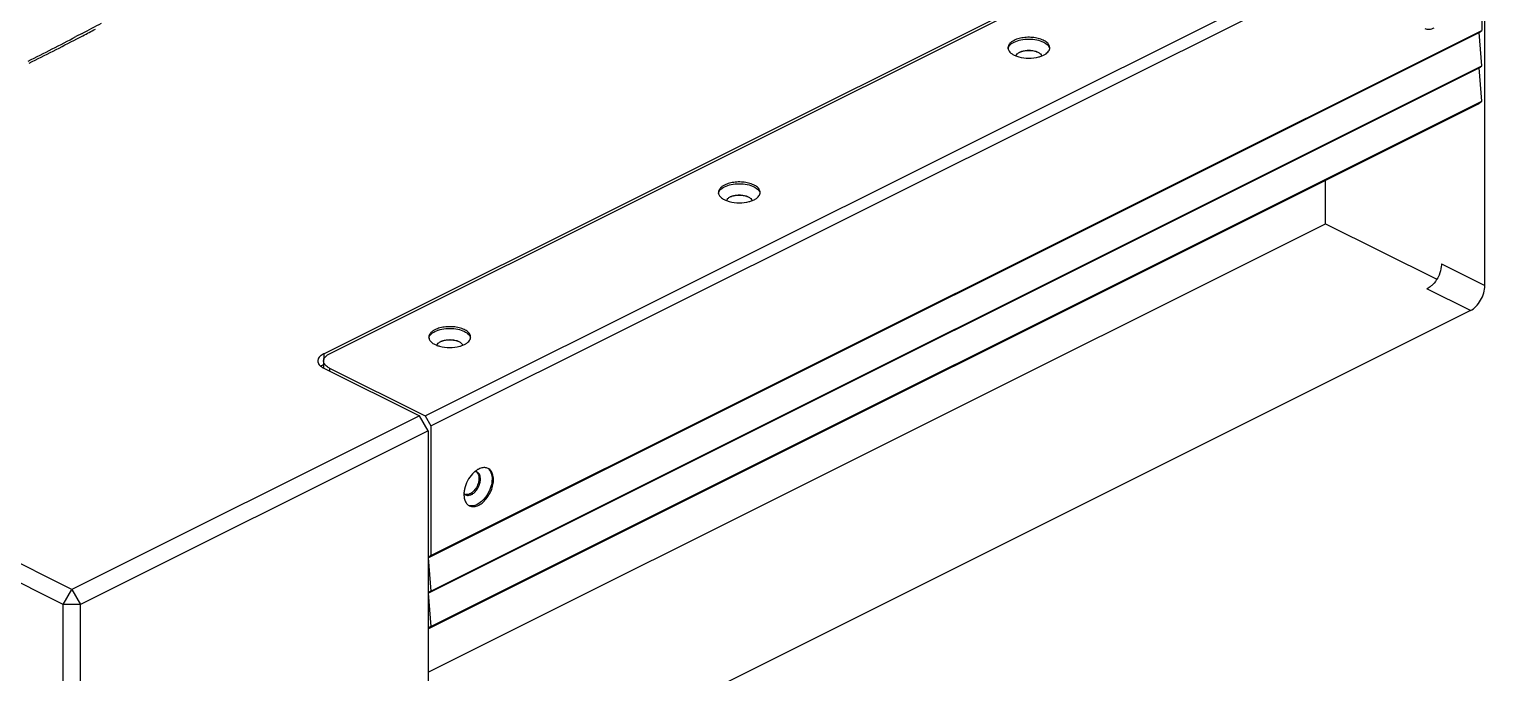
# Model space of a CAD drawing. Header units: millimetres. Extents: x 208114 to 212367, y 170574 to 176275.
# Drawn here: x 211521.8 to 211891.6, y 173654.5 to 173818.2 of the extents above; entities that cross this region are included whole.
import ezdxf

# ---------------------------------------------------------------- set-up
doc = ezdxf.new("R2010")
doc.units = ezdxf.units.MM
doc.header["$LTSCALE"] = 10

msp = doc.modelspace()

# ---------------------------------------------------------------- linework, layer by layer
for p, q in [((211532.66, 173675.71), (211136.99, 173873.54)), ((211530.45, 173671.9), (211134.78, 173869.74)), ((211596.65, 173735.65), (211857.73, 173866.19)), ((211598.12, 173735.65), (211857.73, 173865.45)), ((211622.39, 173719.83), (211889.36, 173853.32)), ((211623.86, 173717.3), (211890.83, 173850.78)), ((211890.83, 173850.78), (211890.83, 173817.82)), ((211891.56, 173752.97), (211891.56, 173850.25)), ((211623.86, 173684.33), (211890.83, 173817.82)), ((211890.09, 173817.28), (211890.83, 173817.82)), ((211535.26, 173817.07), (211533.69, 173816.25)), ((211533.93, 173815.7), (211535.45, 173816.49)), ((211623.12, 173683.8), (211890.09, 173817.28)), ((211890.83, 173808.82), (211890.09, 173817.28)), ((211623.12, 173674.8), (211890.09, 173808.29)), ((211623.86, 173675.33), (211890.83, 173808.82)), ((211890.09, 173808.29), (211890.83, 173808.82)), ((211890.83, 173799.83), (211890.09, 173808.29)), ((211623.86, 173666.34), (211890.83, 173799.83)), ((211889.78, 173799.06), (211890.83, 173799.83)), ((211623.12, 173665.74), (211889.78, 173799.06)), ((211851.11, 173768.69), (211851.11, 173779.73)), ((211623.12, 173654.69), (211851.11, 173768.69)), ((211851.11, 173768.69), (211879.33, 173754.58)), ((211880.53, 173758.48), (211891.56, 173752.97)), ((211887.89, 173746.63), (211876.86, 173752.14)), ((211887.89, 173746.63), (211626.8, 173616.08)), ((211596.59, 173733.81), (211596.59, 173731.97)), ((211596.65, 173735.65), (211596.65, 173734.16)), ((211596.65, 173731.97), (211620.92, 173719.83)), ((211598.12, 173731.97), (211622.39, 173719.83)), ((211598.12, 173731.97), (211598.12, 173731.23)), ((211620.92, 173719.83), (211532.66, 173675.71)), ((211623.12, 173716.03), (211620.92, 173719.83)), ((211622.39, 173719.83), (211623.86, 173717.3)), ((211623.12, 173716.03), (211534.87, 173671.9)), ((211623.12, 173716.03), (211623.12, 173618.75)), ((211623.86, 173717.3), (211623.86, 173684.33)), ((211623.86, 173684.33), (211623.12, 173683.8)), ((211623.12, 173683.8), (211623.86, 173675.33)), ((211530.45, 173671.9), (211532.66, 173675.71)), ((211532.66, 173675.71), (211534.87, 173671.9)), ((211623.86, 173675.33), (211623.12, 173674.8)), ((211623.12, 173674.8), (211623.86, 173666.34)), ((211534.87, 173671.9), (211530.45, 173671.9)), ((211530.45, 173255.76), (211530.45, 173671.9)), ((211534.87, 173255.76), (211534.87, 173671.9)), ((211623.86, 173666.34), (211623.12, 173665.81))]:
    msp.add_line(p, q)
for centre, radius, start, end in [((211166.05, 174520.06), 794.05, 297.70849, 298.11326), ((211163.79, 174526.4), 801.32, 297.63365, 297.89012), ((211154.93, 174541.33), 818.05, 296.62598, 297.58143), ((211152.03, 174549.08), 826.86, 296.56362, 297.50789), ((211775.73, 173804.96), 7.71, 84.1702, 95.497), ((211779.69, 173813.42), 1.34, 351.8231, 359.9506), ((211702.18, 173768.19), 7.71, 84.1702, 95.497), ((211706.15, 173776.65), 1.34, 351.8231, 359.9506), ((211628.64, 173731.41), 7.71, 84.1702, 95.497), ((211632.6, 173739.88), 1.34, 351.8231, 359.9506), ((211598.23, 173729.56), 3.73, 123.2597, 127.122), ((211598, 173729.87), 3.35, 127.1539, 129.2537), ((211598.23, 173735.35), 3.73, 232.8671, 236.7405), ((211635.05, 173704.46), 1.22, 63.4317, 73.8924), ((211637.46, 173704.69), 2.02, 63.4619, 74.8379), ((211633.28, 173700.9), 1.25, 232.722, 234.0666), ((211633.26, 173700.88), 1.23, 234.0513, 243.364), ((211632.56, 173702.5), 2.74, 296.6176, 301.0721), ((211634.52, 173698.79), 2, 240.1941, 243.4214)]:
    msp.add_arc(centre, radius, start, end)
for points, knots in [([(211876.32, 173818.35), (211876.49, 173818.27), (211876.86, 173818.15), (211877.68, 173818.11), (211878.3, 173818.31), (211878.69, 173818.5)], [0, 0, 0, 0, 0.227672, 0.465853, 1, 1, 1, 1]), ([(211771.98, 173815.3), (211771.75, 173815.18), (211771.33, 173814.93), (211770.83, 173814.48), (211770.5, 173813.97), (211770.43, 173813.6), (211770.43, 173813.42)], [0, 0, 0, 0, 0.302404, 0.56555, 0.793441, 1, 1, 1, 1]), ([(211770.61, 173813.66), (211770.67, 173813.77), (211771.02, 173814.28), (211771.55, 173814.63), (211771.98, 173814.85)], [0, 0, 0, 0, 0.216548, 1, 1, 1, 1]), ([(211781.03, 173813.42), (211781.03, 173813.69), (211780.84, 173814.28), (211780.11, 173814.98), (211779.05, 173815.54), (211777.73, 173815.92), (211776.24, 173816.1), (211774.71, 173816.06), (211773.27, 173815.81), (211772.38, 173815.5), (211771.98, 173815.3)], [0, 0, 0, 0, 0.078276, 0.172681, 0.289055, 0.42492, 0.573256, 0.72486, 0.870003, 1, 1, 1, 1]), ([(211771.98, 173814.85), (211772.52, 173815.12), (211773.76, 173815.5), (211775.73, 173815.69), (211777.7, 173815.5), (211778.94, 173815.12), (211779.48, 173814.85)], [0, 0, 0, 0, 0.235389, 0.5, 0.764611, 1, 1, 1, 1]), ([(211779.48, 173814.85), (211779.67, 173814.75), (211780.3, 173814.39), (211780.86, 173813.81), (211780.99, 173813.32)], [0, 0, 0, 0, 0.298619, 1, 1, 1, 1]), ([(211770.43, 173813.42), (211770.43, 173813.37), (211770.44, 173813.18), (211770.49, 173813), (211770.54, 173812.86)], [0, 0, 0, 0, 0.245624, 1, 1, 1, 1]), ([(211770.44, 173813.18), (211770.45, 173813.22), (211770.48, 173813.39), (211770.55, 173813.55), (211770.61, 173813.66)], [0, 0, 0, 0, 0.243272, 1, 1, 1, 1]), ([(211770.54, 173812.86), (211770.73, 173812.44), (211771.31, 173811.89), (211772.26, 173811.39), (211772.85, 173811.19), (211773.17, 173811.1)], [0, 0, 0, 0, 0.427091, 0.696751, 1, 1, 1, 1]), ([(211772.52, 173811.31), (211772.55, 173811.51), (211772.81, 173811.94), (211773.21, 173812.19), (211773.45, 173812.31)], [0, 0, 0, 0, 0.437218, 1, 1, 1, 1]), ([(211773.17, 173811.1), (211773.99, 173810.87), (211775.71, 173810.67), (211777.43, 173810.87), (211778.26, 173811.09)], [0, 0, 0, 0, 0.499657, 1, 1, 1, 1]), ([(211773.45, 173812.31), (211773.78, 173812.47), (211774.53, 173812.71), (211775.73, 173812.82), (211776.93, 173812.71), (211777.68, 173812.47), (211778.01, 173812.31)], [0, 0, 0, 0, 0.235404, 0.5, 0.764596, 1, 1, 1, 1]), ([(211774.99, 173812.63), (211774.85, 173812.62), (211774.33, 173812.56), (211773.81, 173812.43), (211773.45, 173812.3)], [0, 0, 0, 0, 0.261584, 1, 1, 1, 1]), ([(211777.91, 173812.34), (211777.8, 173812.37), (211777.35, 173812.51), (211776.87, 173812.59), (211776.51, 173812.63)], [0, 0, 0, 0, 0.23831, 1, 1, 1, 1]), ([(211778.01, 173812.31), (211778.25, 173812.19), (211778.65, 173811.94), (211778.91, 173811.51), (211778.94, 173811.31)], [0, 0, 0, 0, 0.562694, 1, 1, 1, 1]), ([(211778.26, 173811.09), (211778.37, 173811.12), (211778.79, 173811.24), (211779.19, 173811.4), (211779.48, 173811.55)], [0, 0, 0, 0, 0.263295, 1, 1, 1, 1]), ([(211779.48, 173811.55), (211779.69, 173811.65), (211780.08, 173811.88), (211780.55, 173812.28), (211780.88, 173812.73), (211781, 173813.07), (211781.02, 173813.23)], [0, 0, 0, 0, 0.298476, 0.561996, 0.792641, 1, 1, 1, 1]), ([(211698.43, 173778.52), (211698.2, 173778.41), (211697.79, 173778.16), (211697.28, 173777.7), (211696.96, 173777.2), (211696.88, 173776.82), (211696.88, 173776.65)], [0, 0, 0, 0, 0.302404, 0.56555, 0.793441, 1, 1, 1, 1]), ([(211697.06, 173776.88), (211697.12, 173777), (211697.47, 173777.51), (211698.01, 173777.86), (211698.43, 173778.07)], [0, 0, 0, 0, 0.216548, 1, 1, 1, 1]), ([(211707.49, 173776.65), (211707.49, 173776.92), (211707.29, 173777.51), (211706.56, 173778.21), (211705.5, 173778.76), (211704.18, 173779.14), (211702.69, 173779.33), (211701.17, 173779.29), (211699.72, 173779.04), (211698.83, 173778.72), (211698.43, 173778.52)], [0, 0, 0, 0, 0.078276, 0.172681, 0.289055, 0.42492, 0.573256, 0.72486, 0.870003, 1, 1, 1, 1]), ([(211698.43, 173778.07), (211698.97, 173778.34), (211700.22, 173778.73), (211702.18, 173778.91), (211704.15, 173778.73), (211705.39, 173778.34), (211705.93, 173778.07)], [0, 0, 0, 0, 0.235389, 0.5, 0.764611, 1, 1, 1, 1]), ([(211705.93, 173778.07), (211706.13, 173777.98), (211706.75, 173777.62), (211707.31, 173777.04), (211707.44, 173776.54)], [0, 0, 0, 0, 0.298619, 1, 1, 1, 1]), ([(211696.88, 173776.65), (211696.88, 173776.6), (211696.89, 173776.41), (211696.94, 173776.22), (211697, 173776.09)], [0, 0, 0, 0, 0.245624, 1, 1, 1, 1]), ([(211696.9, 173776.41), (211696.9, 173776.45), (211696.94, 173776.61), (211697, 173776.77), (211697.06, 173776.88)], [0, 0, 0, 0, 0.243272, 1, 1, 1, 1]), ([(211697, 173776.09), (211697.18, 173775.67), (211697.76, 173775.11), (211698.72, 173774.62), (211699.3, 173774.41), (211699.62, 173774.33)], [0, 0, 0, 0, 0.427091, 0.696751, 1, 1, 1, 1]), ([(211698.97, 173774.53), (211699.01, 173774.74), (211699.27, 173775.16), (211699.67, 173775.42), (211699.9, 173775.54)], [0, 0, 0, 0, 0.437218, 1, 1, 1, 1]), ([(211699.62, 173774.33), (211700.45, 173774.1), (211702.17, 173773.9), (211703.89, 173774.09), (211704.72, 173774.32)], [0, 0, 0, 0, 0.499657, 1, 1, 1, 1]), ([(211699.9, 173775.54), (211700.23, 173775.7), (211700.99, 173775.93), (211702.18, 173776.05), (211703.38, 173775.93), (211704.14, 173775.7), (211704.46, 173775.54)], [0, 0, 0, 0, 0.235404, 0.5, 0.764596, 1, 1, 1, 1]), ([(211701.44, 173775.86), (211701.31, 173775.85), (211700.78, 173775.78), (211700.27, 173775.66), (211699.9, 173775.53)], [0, 0, 0, 0, 0.261584, 1, 1, 1, 1]), ([(211704.36, 173775.56), (211704.26, 173775.6), (211703.8, 173775.74), (211703.33, 173775.82), (211702.97, 173775.86)], [0, 0, 0, 0, 0.23831, 1, 1, 1, 1]), ([(211704.46, 173775.54), (211704.7, 173775.42), (211705.1, 173775.16), (211705.36, 173774.74), (211705.4, 173774.54)], [0, 0, 0, 0, 0.562694, 1, 1, 1, 1]), ([(211704.72, 173774.32), (211704.83, 173774.35), (211705.24, 173774.47), (211705.65, 173774.63), (211705.93, 173774.77)], [0, 0, 0, 0, 0.263295, 1, 1, 1, 1]), ([(211705.93, 173774.77), (211706.15, 173774.88), (211706.53, 173775.1), (211707.01, 173775.51), (211707.34, 173775.96), (211707.45, 173776.3), (211707.47, 173776.46)], [0, 0, 0, 0, 0.298476, 0.561996, 0.792641, 1, 1, 1, 1]), ([(211880.53, 173758.48), (211880.53, 173758.26), (211880.47, 173757.29), (211880.2, 173756.34), (211879.91, 173755.66)], [0, 0, 0, 0, 0.235215, 1, 1, 1, 1]), ([(211879.91, 173755.66), (211879.81, 173755.43), (211879.38, 173754.54), (211878.79, 173753.72), (211878.27, 173753.2)], [0, 0, 0, 0, 0.255573, 1, 1, 1, 1]), ([(211878.27, 173753.2), (211878.16, 173753.09), (211877.73, 173752.68), (211877.24, 173752.34), (211876.86, 173752.14)], [0, 0, 0, 0, 0.265561, 1, 1, 1, 1]), ([(211887.89, 173746.63), (211888.41, 173746.89), (211889.41, 173747.67), (211890.56, 173749.22), (211891.35, 173751.04), (211891.56, 173752.34), (211891.56, 173752.97)], [0, 0, 0, 0, 0.2297, 0.488215, 0.753182, 1, 1, 1, 1]), ([(211624.89, 173741.75), (211624.66, 173741.64), (211624.24, 173741.39), (211623.74, 173740.93), (211623.41, 173740.42), (211623.33, 173740.05), (211623.33, 173739.88)], [0, 0, 0, 0, 0.302404, 0.56555, 0.793441, 1, 1, 1, 1]), ([(211623.35, 173739.64), (211623.36, 173739.68), (211623.39, 173739.84), (211623.45, 173740), (211623.51, 173740.11)], [0, 0, 0, 0, 0.243272, 1, 1, 1, 1]), ([(211623.51, 173740.11), (211623.58, 173740.23), (211623.93, 173740.73), (211624.46, 173741.09), (211624.89, 173741.3)], [0, 0, 0, 0, 0.216548, 1, 1, 1, 1]), ([(211633.94, 173739.88), (211633.94, 173740.14), (211633.74, 173740.74), (211633.02, 173741.44), (211631.96, 173741.99), (211630.63, 173742.37), (211629.15, 173742.55), (211627.62, 173742.52), (211626.18, 173742.27), (211625.29, 173741.95), (211624.89, 173741.75)], [0, 0, 0, 0, 0.078276, 0.172681, 0.289055, 0.42492, 0.573256, 0.72486, 0.870003, 1, 1, 1, 1]), ([(211624.89, 173741.3), (211625.43, 173741.57), (211626.67, 173741.96), (211628.64, 173742.14), (211630.61, 173741.96), (211631.85, 173741.57), (211632.39, 173741.3)], [0, 0, 0, 0, 0.235389, 0.5, 0.764611, 1, 1, 1, 1]), ([(211632.39, 173741.3), (211632.58, 173741.2), (211633.21, 173740.85), (211633.77, 173740.26), (211633.9, 173739.77)], [0, 0, 0, 0, 0.298619, 1, 1, 1, 1]), ([(211623.33, 173739.88), (211623.33, 173739.83), (211623.34, 173739.64), (211623.4, 173739.45), (211623.45, 173739.32)], [0, 0, 0, 0, 0.245624, 1, 1, 1, 1]), ([(211623.45, 173739.32), (211623.63, 173738.89), (211624.22, 173738.34), (211625.17, 173737.84), (211625.76, 173737.64), (211626.07, 173737.55)], [0, 0, 0, 0, 0.427091, 0.696751, 1, 1, 1, 1]), ([(211625.43, 173737.76), (211625.46, 173737.96), (211625.72, 173738.39), (211626.12, 173738.65), (211626.36, 173738.76)], [0, 0, 0, 0, 0.437218, 1, 1, 1, 1]), ([(211626.07, 173737.55), (211626.9, 173737.33), (211628.62, 173737.12), (211630.34, 173737.32), (211631.17, 173737.54)], [0, 0, 0, 0, 0.499657, 1, 1, 1, 1]), ([(211626.36, 173738.76), (211626.69, 173738.93), (211627.44, 173739.16), (211628.64, 173739.27), (211629.83, 173739.16), (211630.59, 173738.93), (211630.92, 173738.76)], [0, 0, 0, 0, 0.235404, 0.5, 0.764596, 1, 1, 1, 1]), ([(211627.9, 173739.09), (211627.76, 173739.07), (211627.24, 173739.01), (211626.72, 173738.89), (211626.36, 173738.75)], [0, 0, 0, 0, 0.261584, 1, 1, 1, 1]), ([(211630.82, 173738.79), (211630.71, 173738.83), (211630.25, 173738.96), (211629.78, 173739.05), (211629.42, 173739.08)], [0, 0, 0, 0, 0.23831, 1, 1, 1, 1]), ([(211630.92, 173738.76), (211631.15, 173738.65), (211631.56, 173738.39), (211631.82, 173737.96), (211631.85, 173737.76)], [0, 0, 0, 0, 0.562694, 1, 1, 1, 1]), ([(211631.17, 173737.54), (211631.28, 173737.57), (211631.7, 173737.7), (211632.1, 173737.86), (211632.39, 173738)], [0, 0, 0, 0, 0.263295, 1, 1, 1, 1]), ([(211632.39, 173738), (211632.6, 173738.1), (211632.98, 173738.33), (211633.46, 173738.74), (211633.79, 173739.19), (211633.91, 173739.52), (211633.93, 173739.69)], [0, 0, 0, 0, 0.298476, 0.561996, 0.792641, 1, 1, 1, 1]), ([(211595.98, 173735.24), (211595.73, 173735.05), (211595.31, 173734.64), (211595.12, 173734.07), (211595.12, 173733.81)], [0, 0, 0, 0, 0.546576, 1, 1, 1, 1]), ([(211595.22, 173733.31), (211595.25, 173733.22), (211595.44, 173732.86), (211595.73, 173732.57), (211595.98, 173732.38)], [0, 0, 0, 0, 0.225706, 1, 1, 1, 1]), ([(211596.65, 173735.65), (211596.59, 173735.62), (211596.36, 173735.49), (211596.14, 173735.35), (211595.98, 173735.24)], [0, 0, 0, 0, 0.26195, 1, 1, 1, 1]), ([(211596.59, 173733.81), (211596.59, 173733.98), (211596.67, 173734.35), (211596.99, 173734.84), (211597.48, 173735.29), (211597.89, 173735.53), (211598.12, 173735.65)], [0, 0, 0, 0, 0.206579, 0.434472, 0.69753, 1, 1, 1, 1]), ([(211596.99, 173732.81), (211596.95, 173732.87), (211596.8, 173733.06), (211596.68, 173733.29), (211596.64, 173733.47)], [0, 0, 0, 0, 0.266763, 1, 1, 1, 1]), ([(211598.12, 173731.97), (211598, 173732.03), (211597.59, 173732.25), (211597.21, 173732.55), (211596.99, 173732.81)], [0, 0, 0, 0, 0.276637, 1, 1, 1, 1]), ([(211637.99, 173706.63), (211637.68, 173706.72), (211636.98, 173706.74), (211636.32, 173706.5), (211635.99, 173706.34)], [0, 0, 0, 0, 0.467266, 1, 1, 1, 1]), ([(211634.43, 173705.14), (211633.93, 173704.61), (211633.08, 173703.38), (211632.55, 173701.98), (211632.4, 173701.26)], [0, 0, 0, 0, 0.497953, 1, 1, 1, 1]), ([(211634.93, 173705.62), (211634.89, 173705.59), (211634.72, 173705.43), (211634.55, 173705.27), (211634.43, 173705.14)], [0, 0, 0, 0, 0.245725, 1, 1, 1, 1]), ([(211634.51, 173700.09), (211634.79, 173700.28), (211635.32, 173700.78), (211635.92, 173701.7), (211636.33, 173702.73), (211636.43, 173703.46), (211636.43, 173703.81)], [0, 0, 0, 0, 0.238736, 0.497709, 0.757938, 1, 1, 1, 1]), ([(211635.99, 173706.34), (211635.9, 173706.29), (211635.53, 173706.09), (211635.18, 173705.84), (211634.93, 173705.62)], [0, 0, 0, 0, 0.237921, 1, 1, 1, 1]), ([(211635.39, 173705.63), (211635.3, 173705.66), (211635.16, 173705.68), (211635.03, 173705.68), (211635, 173705.68)], [0, 0, 0, 0, 0.743575, 1, 1, 1, 1]), ([(211635.39, 173705.63), (211635.43, 173705.61), (211635.57, 173705.5), (211635.69, 173705.35), (211635.76, 173705.24)], [0, 0, 0, 0, 0.243065, 1, 1, 1, 1]), ([(211636, 173705.23), (211635.97, 173705.26), (211635.85, 173705.39), (211635.71, 173705.49), (211635.6, 173705.55)], [0, 0, 0, 0, 0.256312, 1, 1, 1, 1]), ([(211639.38, 173703.81), (211639.38, 173703.16), (211639.15, 173701.83), (211638.35, 173699.98), (211637.18, 173698.4), (211636.16, 173697.6), (211635.63, 173697.34)], [0, 0, 0, 0, 0.246812, 0.511785, 0.770306, 1, 1, 1, 1]), ([(211635.76, 173705.24), (211635.77, 173705.21), (211635.84, 173705.1), (211635.89, 173704.98), (211635.93, 173704.88)], [0, 0, 0, 0, 0.242239, 1, 1, 1, 1]), ([(211635.93, 173704.88), (211635.94, 173704.85), (211635.98, 173704.71), (211636.01, 173704.57), (211636.03, 173704.47)], [0, 0, 0, 0, 0.241951, 1, 1, 1, 1]), ([(211636.03, 173704.47), (211636.05, 173704.35), (211636.09, 173703.85), (211636.03, 173703.35), (211635.93, 173702.98)], [0, 0, 0, 0, 0.232063, 1, 1, 1, 1]), ([(211635.99, 173697.15), (211636.4, 173697.36), (211637.2, 173697.93), (211638.21, 173699.07), (211639.02, 173700.44), (211639.57, 173701.92), (211639.8, 173703.4), (211639.69, 173704.74), (211639.23, 173705.84), (211638.67, 173706.34), (211638.37, 173706.49)], [0, 0, 0, 0, 0.123783, 0.261613, 0.40679, 0.550988, 0.686094, 0.806025, 0.908979, 1, 1, 1, 1]), ([(211636.43, 173703.81), (211636.43, 173703.95), (211636.4, 173704.44), (211636.23, 173704.95), (211636, 173705.23)], [0, 0, 0, 0, 0.281293, 1, 1, 1, 1]), ([(211638.6, 173706.21), (211638.87, 173705.92), (211639.28, 173705.13), (211639.38, 173704.27), (211639.38, 173703.81)], [0, 0, 0, 0, 0.459208, 1, 1, 1, 1]), ([(211632.28, 173700.56), (211632.24, 173700.18), (211632.22, 173699.45), (211632.42, 173698.43), (211632.84, 173697.59), (211633.28, 173697.19), (211633.52, 173697.06)], [0, 0, 0, 0, 0.29441, 0.557379, 0.789338, 1, 1, 1, 1]), ([(211632.26, 173700.17), (211632.27, 173700.15), (211632.35, 173700.05), (211632.44, 173699.96), (211632.52, 173699.9)], [0, 0, 0, 0, 0.256018, 1, 1, 1, 1]), ([(211632.4, 173701.26), (211632.39, 173701.2), (211632.34, 173700.97), (211632.3, 173700.74), (211632.28, 173700.56)], [0, 0, 0, 0, 0.253807, 1, 1, 1, 1]), ([(211633.38, 173699.9), (211633.32, 173699.88), (211633.08, 173699.83), (211632.82, 173699.82), (211632.64, 173699.86)], [0, 0, 0, 0, 0.265931, 1, 1, 1, 1]), ([(211633.12, 173699.66), (211633.18, 173699.65), (211633.45, 173699.64), (211633.71, 173699.7), (211633.9, 173699.76)], [0, 0, 0, 0, 0.235669, 1, 1, 1, 1]), ([(211633.79, 173700.06), (211633.75, 173700.04), (211633.62, 173699.98), (211633.49, 173699.93), (211633.38, 173699.9)], [0, 0, 0, 0, 0.258024, 1, 1, 1, 1]), ([(211634.57, 173700.62), (211634.53, 173700.58), (211634.34, 173700.41), (211634.13, 173700.26), (211633.97, 173700.16)], [0, 0, 0, 0, 0.260215, 1, 1, 1, 1]), ([(211634.15, 173699.87), (211634.18, 173699.89), (211634.31, 173699.95), (211634.42, 173700.03), (211634.51, 173700.09)], [0, 0, 0, 0, 0.242733, 1, 1, 1, 1]), ([(211635.93, 173702.98), (211635.82, 173702.53), (211635.46, 173701.67), (211634.9, 173700.93), (211634.57, 173700.62)], [0, 0, 0, 0, 0.506567, 1, 1, 1, 1]), ([(211634.19, 173696.97), (211634.12, 173696.97), (211633.87, 173696.98), (211633.62, 173697.04), (211633.44, 173697.1)], [0, 0, 0, 0, 0.256903, 1, 1, 1, 1]), ([(211633.62, 173697), (211633.79, 173696.92), (211634.15, 173696.8), (211634.98, 173696.76), (211635.6, 173696.96), (211635.99, 173697.15)], [0, 0, 0, 0, 0.227672, 0.465853, 1, 1, 1, 1]), ([(211635.63, 173697.34), (211635.51, 173697.28), (211635.05, 173697.08), (211634.55, 173696.97), (211634.19, 173696.97)], [0, 0, 0, 0, 0.269328, 1, 1, 1, 1])]:
    msp.add_open_spline(points, degree=3, knots=knots)
for points in [[(211595.12, 173733.81), (211595.12, 173733.64), (211595.16, 173733.46), (211595.22, 173733.31)], [(211596.19, 173732.68), (211596.34, 173732.78), (211596.49, 173732.87), (211596.65, 173732.94)], [(211596.64, 173733.47), (211596.61, 173733.58), (211596.59, 173733.69), (211596.59, 173733.81)], [(211596.19, 173732.23), (211596.34, 173732.13), (211596.49, 173732.05), (211596.65, 173731.97)], [(211632.71, 173699.78), (211632.84, 173699.72), (211632.98, 173699.68), (211633.12, 173699.66)], [(211633.9, 173699.76), (211633.99, 173699.8), (211634.07, 173699.83), (211634.15, 173699.87)]]:
    msp.add_open_spline(points, degree=3)

doc.saveas('drawing.dxf')
